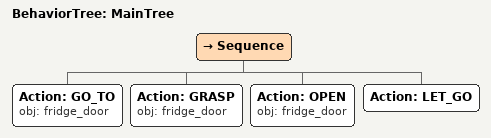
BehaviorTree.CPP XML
<root main_tree_to_execute="MainTree">
  <BehaviorTree ID="MainTree">
    <Sequence>
      <!-- Go to fridge_door -->
      <Action ID="GO_TO" obj="fridge_door" />
      <!-- Grasp fridge_door -->
      <Action ID="GRASP" obj="fridge_door" />
      <!-- Open fridge_door -->
      <Action ID="OPEN" obj="fridge_door" />
      <!-- Let go -->
      <Action ID="LET_GO" />
    </Sequence>
  </BehaviorTree>
</root>
